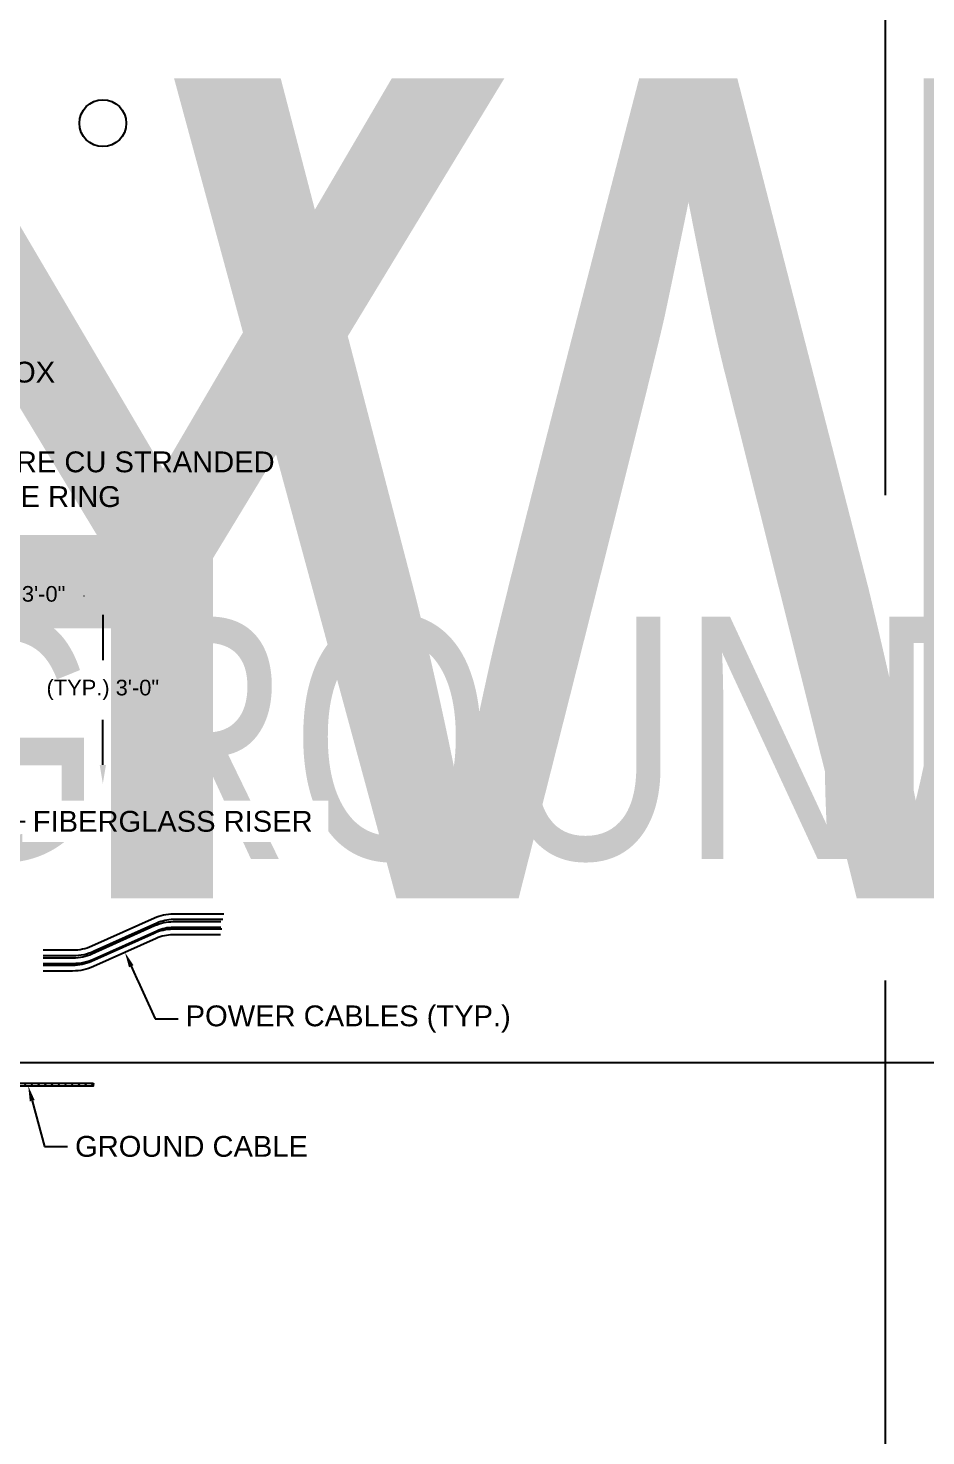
# Model space of a CAD drawing. Header units: feet. Extents: x -689 to 11593, y -511 to 1546.
# Drawn here: x 413.8 to 499.9, y 612.7 to 747.9 of the extents above; entities that cross this region are included whole.
import ezdxf
from ezdxf import colors
from ezdxf.entities.mleader import LeaderData, LeaderLine
from ezdxf.enums import TextEntityAlignment as Align
from ezdxf.math import Vec2, Vec3

# ---------------------------------------------------------------- set-up
doc = ezdxf.new("R2018")
doc.units = ezdxf.units.FT
doc.header["$MEASUREMENT"] = 0
for name, color, linetype in [('E-CABL-ACF', 1, 'AC_CABLE_FEEDER'), ('E-COND-PVC', 4, 'Continuous'), ('E-DETL-6', 7, 'Continuous'), ('E-EQPM-ENCL', 8, 'Continuous'), ('G-ANNO-TEXT', 1, 'Continuous')]:
    doc.layers.add(name, color=color, linetype=linetype)
doc.layers.add('G-NPLT', color=67, linetype='Continuous', plot=False)
doc.styles.add('NEI-A', font='arial.ttf')
doc.styles.get("Standard").update_dxf_attribs({"font": 'arial.ttf'})
doc.linetypes.add('AC_CABLE_FEEDER', pattern='A,0.2,-0.05,0,-0.05,0.2,-0.12,["ACF",Standard,S=0.1,R=0,X=-0.05,Y=-0.05],-0.3,0.2,-0.05,0,-0.05', length=1.22)
doc.dimstyles.new('NEI-A', dxfattribs={"dimtxt": 0.1, "dimasz": 0.125, "dimexe": 0.0625, "dimexo": 0.0625, "dimgap": 0.0625, "dimtad": 0, "dimtih": 1, "dimtoh": 1, "dimdec": 4, "dimzin": 3, "dimdsep": 46, "dimlunit": 4, "dimtxsty": 'NEI-A', "dimcen": 0, "dimadec": 0, "dimazin": 0, "dimtfac": 0.75, "dimtdec": 4, "dimtofl": 0, "dimtmove": 0, "dimatfit": 3, "dimfxl": 1, "dimfrac": 1, "dimtolj": 1, "dimtzin": 0, "dimarcsym": 0})

# ---------------------------------------------------------------- blocks, each defined once
blk = doc.blocks.new('*U11')
at = {"color": 7, "lineweight": 30, "width": 0.8, "flags": 104}
blk.add_attdef('DETAIL_TITLE', text='', height=0.109, dxfattribs=at).set_placement((0.702, -0.004), align=Align.MIDDLE_LEFT)
at = {"color": 153, "style": 'NEI-A'}
blk.add_attdef('DETAIL_NO', text='', height=0.188, dxfattribs=at).set_placement((0.375, 0), align=Align.MIDDLE_CENTER)
at = {"color": 6, "lineweight": 30, "width": 0.8, "flags": 104}
blk.add_attdef('(EXXXX)', text='', height=0.109, dxfattribs=at).set_placement((0.877, -0.401), align=Align.MIDDLE_CENTER)
blk = doc.blocks.new('*D23')
at = {"layer": 'Defpoints', "color": 0, "transparency": 16777216}
for p in [(402.92, 693.32), (420.92, 693.32), (420.92, 693.32)]:
    blk.add_point(p, dxfattribs=at)
at = {"layer": 'G-ANNO-TEXT', "color": 0, "lineweight": -2, "transparency": 16777216}
for p, q in [((404.72, 693.32), (404.76, 693.32)), ((419.12, 693.32), (419.09, 693.32))]:
    blk.add_line(p, q, dxfattribs=at)
at = {"layer": 'G-ANNO-TEXT', "color": 0, "transparency": 16777216}
for points in [[(404.72, 693.62), (404.72, 693.02), (402.92, 693.32)], [(419.12, 693.62), (419.12, 693.02), (420.92, 693.32)]]:
    blk.add_solid(points, dxfattribs=at)
at = {"layer": 'G-ANNO-TEXT', "color": 0, "transparency": 16777216, "insert": (411.92, 693.32), "char_height": 1.5, "attachment_point": 5, "style": 'NEI-A'}
blk.add_mtext('\\A1;(TYP.) 3\'-0"', dxfattribs=at)
blk = doc.blocks.new('*D24')
at = {"layer": 'Defpoints', "color": 0, "transparency": 16777216}
for p in [(420.92, 693.32), (420.92, 675.32), (420.92, 675.32)]:
    blk.add_point(p, dxfattribs=at)
at = {"layer": 'G-ANNO-TEXT', "color": 0, "lineweight": -2, "transparency": 16777216}
for p, q in [((420.92, 691.52), (420.92, 687.18)), ((420.92, 677.12), (420.92, 681.46))]:
    blk.add_line(p, q, dxfattribs=at)
at = {"layer": 'G-ANNO-TEXT', "color": 0, "transparency": 16777216}
for points in [[(420.62, 691.52), (421.22, 691.52), (420.92, 693.32)], [(420.62, 677.12), (421.22, 677.12), (420.92, 675.32)]]:
    blk.add_solid(points, dxfattribs=at)
at = {"layer": 'G-ANNO-TEXT', "color": 0, "transparency": 16777216, "insert": (420.92, 684.32), "char_height": 1.5, "attachment_point": 5, "style": 'NEI-A'}
blk.add_mtext('\\A1;(TYP.) 3\'-0"', dxfattribs=at)
blk = doc.blocks.new('DETAIL_TITLE')
at = {"style": 'NEI-A', "flags": 8}
blk.add_attdef('#', text='', height=0.2, dxfattribs=at).set_placement((0.592, -0.511), align=Align.MIDDLE_CENTER)
at = {"lineweight": 30, "flags": 104}
blk.add_attdef('DETAIL_TITLE', text='', height=0.2, dxfattribs=at).set_placement((0.91, -0.525), align=Align.BOTTOM_LEFT)
at = {"style": 'NEI-A'}
for tag, p in [('SCALE:', (0.939, -0.738)), ('1"_=_', (1.547, -0.738))]:
    blk.add_attdef(tag, text='', height=0.1, dxfattribs=at).set_placement(p, align=Align.BOTTOM_LEFT)

msp = doc.modelspace()

# ---------------------------------------------------------------- hatches: boundary and pattern name
at = {"layer": 'E-DETL-6'}
h = msp.add_hatch(dxfattribs=at)
h.set_pattern_fill('ANSI31', color=64, scale=3.653215)
h.set_pattern_definition([(45, (277.99386, 491.5783), (-0.3229016, 0.3229016), [])])
edge = h.paths.add_edge_path()
edge.add_arc((420.03983, 646.35173), 0.08436, 125.7114329, 234.2885671, ccw=False)
edge.add_arc((419.94135, 646.48873), 0.08436, 305.7114329, 414.2885671)
edge.add_line((419.99059, 646.55722), (387.30648, 646.55722))
edge.add_line((387.30648, 646.55722), (387.30648, 646.28323))
edge.add_line((387.30648, 646.28323), (419.99059, 646.28323))

# ---------------------------------------------------------------- linework, layer by layer
at = {"layer": 'E-COND-PVC'}
msp.add_lwpolyline([(401.81542, 657.10135), (415.18427, 657.10135), (415.18427, 659.48754), (401.81542, 659.48754), (401.81542, 659.48754)], close=True, dxfattribs=at)
at = {"layer": 'E-DETL-6', "color": 64, "linetype": 'Continuous', "flags": 128}
msp.add_lwpolyline([(419.99059, 646.28323), (387.30648, 646.28323), (387.30648, 646.55722), (419.99059, 646.55722)], dxfattribs=at)
msp.add_lwpolyline([(419.99059, 646.55722, -0.512701525), (419.99059, 646.42023, 0.512701525), (419.99059, 646.28323, 0.512701525), (419.99059, 646.42023, -0.512701525)], format="xyb", dxfattribs=at)
at = {"layer": 'E-EQPM-ENCL'}
for centre in [(420.92183, 738.73765), (420.92183, 693.31911)]:
    msp.add_circle(centre, 2.25, dxfattribs=at)
at = {"layer": 'G-ANNO-TEXT', "flags": 128}
msp.add_lwpolyline([(402.92183, 675.31911), (420.92183, 675.31911)], dxfattribs=at)
at = {"layer": 'G-ANNO-TEXT'}
for points in [[(432.458, 662.95727), (432.55995, 662.81829), (432.32524, 662.60131), (432.50929, 662.34754), (432.33831, 662.19098)], [(432.33831, 662.19098), (432.23088, 662.0704), (432.38194, 661.79764), (432.15639, 661.62867), (432.3603, 661.35071), (432.12559, 661.13374), (432.30964, 660.87996), (432.13865, 660.7234)]]:
    msp.add_lwpolyline(points, dxfattribs=at)
at = {"layer": 'G-NPLT'}
msp.add_lwpolyline([(0, 877.3502), (496, 877.3502), (496, 436.069), (0, 436.069)], close=True, dxfattribs=at)

# ---------------------------------------------------------------- block references
at = {"layer": 'G-ANNO-TEXT'}
ref = msp.add_blockref('*U11', (314.43135, 691.4146), dxfattribs=dict(at, xscale=11.736022391656, yscale=11.736022391656, zscale=11.736022391656))
lines = msp.add_mtext('\\W0.8000;(TYP.) GROUND ROD CONNECTION ', dxfattribs={"layer": '0', "color": 7, "insert": (322.66811, 691.36889), "char_height": 23.296665, "attachment_point": 1, "bg_fill": 3, "box_fill_scale": 1.5, "bg_fill_color": 256, "bg_fill_transparency": 0})
ref.add_attrib('DETAIL_TITLE', '', (322.66811, 691.36889), dxfattribs={"flags": 104}).embed_mtext(lines)

# ---------------------------------------------------------------- dimensions: what is measured, and where the dimension line sits
dim = msp.add_linear_dim(base=(420.92183, 693.31911), p1=(402.92183, 693.31911), p2=(420.92183, 693.31911), text='(TYP.) 3\'-0"', dimstyle='NEI-A', override={"dimscale": 30, "dimtxt": 0.05, "dimasz": 0.06}, dxfattribs=at)
dim.commit()
dim.dimension.update_dxf_attribs({"geometry": '*D23', "text_midpoint": (411.92183, 693.31911), "dimtype": 160})
dim = msp.add_linear_dim(base=(420.92183, 675.31911), p1=(420.92183, 693.31911), p2=(420.92183, 675.31911), angle=90, text='(TYP.) 3\'-0"', dimstyle='NEI-A', override={"dimscale": 30, "dimtxt": 0.05, "dimasz": 0.06}, dxfattribs=at)
dim.commit()
dim.dimension.update_dxf_attribs({"geometry": '*D24', "text_midpoint": (420.92183, 684.31911)})

# ---------------------------------------------------------------- next in the draw order: leaders
ml = msp.add_multileader_mtext('Standard', dxfattribs=at)
ml.set_content('\\pxsm1;#4/0 AWG, BARE CU STRANDED GROUND WIRE RING', color=256, style='NEI-A')
ml.set_leader_properties()
ml.build(insert=Vec2(0, 0))
ml.multileader.update_dxf_attribs({"dogleg_length": 3, "arrow_head_size": 1.46129})
ctx = ml.context
ctx.base_point, ctx.char_height, ctx.arrow_head_size, ctx.landing_gap_size, ctx.plane_origin = Vec3(393.67557, 706.20368), 2, 1.46129, 0.73064, Vec3(355.90082, 664.58344)
notes = []
notes.append((ctx, [(0, (1, 1, 0), (391.48364, 706.20368), (1, 0), 2.19193, [(0, [(380.95025, 684.36082)], 0, [])])]))
ctx.mtext.insert, ctx.mtext.width, ctx.mtext.line_spacing_factor, ctx.mtext.flow_direction = Vec3(394.40621, 707.22074), 45.4352473, 0.6, 5
ctx.mtext.has_bg_fill, ctx.mtext.bg_color, ctx.mtext.bg_scale_factor, ctx.mtext.bg_transparency, ctx.mtext.use_window_bg_color = 1, -1073741824, 1.5, 0, 1
ml = msp.add_multileader_mtext('Standard', dxfattribs=at)
ml.set_content('\\pxsm1;FIBERGLASS RISER ', color=256, style='NEI-A')
ml.set_leader_properties()
ml.build(insert=Vec2(0, 0))
ml.multileader.update_dxf_attribs({"dogleg_length": 3, "arrow_head_size": 1.46129})
ctx = ml.context
ctx.base_point, ctx.char_height, ctx.arrow_head_size, ctx.landing_gap_size, ctx.plane_origin = Vec3(413.46517, 671.68447), 2, 1.46129, 0.73064, Vec3(381.68905, 647.63882)
notes.append((ctx, [(0, (1, 1, 0), (411.27324, 671.68447), (1, 0), 2.19193, [(0, [(402.92183, 667.97094)], 0, [])])]))
ctx.mtext.insert, ctx.mtext.width, ctx.mtext.line_spacing_factor, ctx.mtext.flow_direction = Vec3(414.19581, 672.70152), 27.3613185, 0.6, 5
ctx.mtext.has_bg_fill, ctx.mtext.bg_color, ctx.mtext.bg_scale_factor, ctx.mtext.bg_transparency, ctx.mtext.use_window_bg_color = 1, -1073741824, 1.5, 0, 1
ml = msp.add_multileader_mtext('Standard', dxfattribs=at)
ml.set_content('\\pxsm1;POWER CABLES (TYP.)', color=256, style='NEI-A')
ml.set_leader_properties()
ml.build(insert=Vec2(0, 0))
ml.multileader.update_dxf_attribs({"dogleg_length": 3, "arrow_head_size": 1.46129})
ctx = ml.context
ctx.base_point, ctx.char_height, ctx.arrow_head_size, ctx.landing_gap_size, ctx.plane_origin = Vec3(428.13468, 652.72678), 2, 1.46129, 0.73064, Vec3(380.60464, 662.6044)
notes.append((ctx, [(0, (1, 1, 0), (425.94275, 652.72678), (1, 0), 2.19193, [(0, [(423.04532, 659.10961)], 0, [])])]))
ctx.mtext.insert, ctx.mtext.width, ctx.mtext.line_spacing_factor, ctx.mtext.flow_direction = Vec3(428.86533, 654.02077), 33.7113326, 0.6, 5
ctx.mtext.has_bg_fill, ctx.mtext.bg_color, ctx.mtext.bg_scale_factor, ctx.mtext.bg_transparency, ctx.mtext.use_window_bg_color = 1, -1073741824, 1.5, 0, 1
ml = msp.add_multileader_mtext('Standard', dxfattribs=at)
ml.set_content('GROUND CABLE', color=256, style='NEI-A')
ml.set_leader_properties()
ml.build(insert=Vec2(0, 0))
ml.multileader.update_dxf_attribs({"dogleg_length": 3, "arrow_head_size": 1.46129})
ctx = ml.context
ctx.base_point, ctx.char_height, ctx.arrow_head_size, ctx.landing_gap_size, ctx.plane_origin = Vec3(417.52398, 640.47301), 2, 1.46129, 0.73064, Vec3(380.59077, 616.02658)
notes.append((ctx, [(0, (1, 1, 0), (415.33205, 640.47301), (1, 0), 2.19193, [(0, [(413.76074, 646.28323)], 0, [])])]))
ctx.mtext.insert, ctx.mtext.width, ctx.mtext.defined_height, ctx.mtext.line_spacing_factor, ctx.mtext.flow_direction = Vec3(418.25462, 641.49007), 22.7401359, 3.34135, 0.6, 5
ctx.mtext.has_bg_fill, ctx.mtext.bg_color, ctx.mtext.bg_scale_factor, ctx.mtext.bg_transparency, ctx.mtext.use_window_bg_color = 1, -1073741824, 1.5, 0, 1
for ctx, leaders in notes:
    for number, flags, end, landing, length, lines in leaders:
        leader = LeaderData()
        leader.index, (leader.has_last_leader_line, leader.has_dogleg_vector, leader.attachment_direction) = number, flags
        leader.last_leader_point, leader.dogleg_vector, leader.dogleg_length = Vec3(end), Vec3(landing), length
        for number, points, colour, breaks in lines:
            line = LeaderLine()
            line.index, line.vertices, line.color, line.breaks = number, Vec3.list(points), colors.encode_raw_color(colour), breaks
            leader.lines.append(line)
        ctx.leaders.append(leader)

# ---------------------------------------------------------------- next in the draw order: linework, layer by layer
at = {"layer": 'E-CABL-ACF', "linetype": 'Continuous', "flags": 128}
for points in [[(432.53283, 662.79321), (427.67165, 662.79321, 0.106093529), (425.87292, 662.4072), (419.86006, 659.70186, -0.106093529), (418.06133, 659.31584), (415.18427, 659.31584)], [(432.4238, 662.26926), (427.67165, 662.26386, 0.106093529), (426.09011, 661.92446), (420.07726, 659.21912, -0.106093529), (418.06133, 658.78649), (415.18427, 658.78649)], [(432.24919, 662.03734), (427.68484, 662.03734, 0.106093529), (425.8861, 661.65133), (419.87325, 658.94599, -0.106093529), (418.07452, 658.55997), (415.18427, 658.55997)], [(432.24492, 661.50799), (427.68484, 661.50799, 0.106093529), (426.1033, 661.16859), (420.09045, 658.46325, -0.106093529), (418.07452, 658.03062), (415.18427, 658.03062)], [(432.33901, 661.33103), (427.63328, 661.33103, 0.106093529), (425.83455, 660.94502), (419.82169, 658.23968, -0.106093529), (418.02296, 657.85367), (415.18427, 657.85367)], [(432.21593, 660.80168), (427.63328, 660.80168, 0.106093529), (426.05174, 660.46228), (420.03889, 657.75694, -0.106093529), (418.02296, 657.32432), (415.18427, 657.32432)]]:
    msp.add_lwpolyline(points, format="xyb", dxfattribs=at)

# ---------------------------------------------------------------- next in the draw order: leaders
at = {"layer": 'G-ANNO-TEXT'}
ml = msp.add_multileader_mtext('Standard', dxfattribs=at)
ml.set_content('\\pxsm1;FIBER OPTIC DOME BOX', color=256, style='NEI-A')
ml.set_leader_properties()
ml.build(insert=Vec2(0, 0))
ml.multileader.update_dxf_attribs({"dogleg_length": 3, "arrow_head_size": 1.46129})
ctx = ml.context
ctx.base_point, ctx.char_height, ctx.arrow_head_size, ctx.landing_gap_size, ctx.plane_origin = Vec3(382.23639, 714.81837), 2, 1.46129, 0.73064, Vec3(360.67619, 673.68043)
notes = []
notes.append((ctx, [(0, (1, 1, 0), (380.04446, 714.81837), (1, 0), 2.19193, [(0, [(366.93271, 705.2008)], 0, [])])]))
ctx.mtext.insert, ctx.mtext.width, ctx.mtext.line_spacing_factor, ctx.mtext.flow_direction = Vec3(382.96703, 715.83542), 33.9177286, 0.6, 5
ctx.mtext.has_bg_fill, ctx.mtext.bg_color, ctx.mtext.bg_scale_factor, ctx.mtext.bg_transparency, ctx.mtext.use_window_bg_color = 1, -1073741824, 1.5, 0, 1
for ctx, leaders in notes:
    for number, flags, end, landing, length, lines in leaders:
        leader = LeaderData()
        leader.index, (leader.has_last_leader_line, leader.has_dogleg_vector, leader.attachment_direction) = number, flags
        leader.last_leader_point, leader.dogleg_vector, leader.dogleg_length = Vec3(end), Vec3(landing), length
        for number, points, colour, breaks in lines:
            line = LeaderLine()
            line.index, line.vertices, line.color, line.breaks = number, Vec3.list(points), colors.encode_raw_color(colour), breaks
            leader.lines.append(line)
        ctx.leaders.append(leader)

# ---------------------------------------------------------------- next in the draw order: block references
ref = msp.add_blockref('DETAIL_TITLE', (119.10873, 745.31457), dxfattribs=dict(at, xscale=10, yscale=10, zscale=10))
lines = msp.add_mtext('{\\L2-WAY MEDIUM VOLTAGE JUNCTION BOX (FRONT VIEW)}', dxfattribs={"layer": '0', "insert": (128.20769, 743.06318), "char_height": 78.7635871, "attachment_point": 1})
ref.add_attrib('DETAIL_TITLE', '', (128.20769, 743.06318)).embed_mtext(lines)
ref = msp.add_blockref('DETAIL_TITLE', (324.53761, 745.31457), dxfattribs=dict(at, xscale=10, yscale=10, zscale=10))
lines = msp.add_mtext('{\\L2-WAY MEDIUM VOLTAGE JUNCTION BOX (PLAN VIEW)}', dxfattribs={"layer": '0', "insert": (333.63658, 743.06318), "char_height": 78.7635871, "attachment_point": 1})
ref.add_attrib('DETAIL_TITLE', '', (333.63658, 743.06318)).embed_mtext(lines)

doc.saveas('drawing.dxf')
